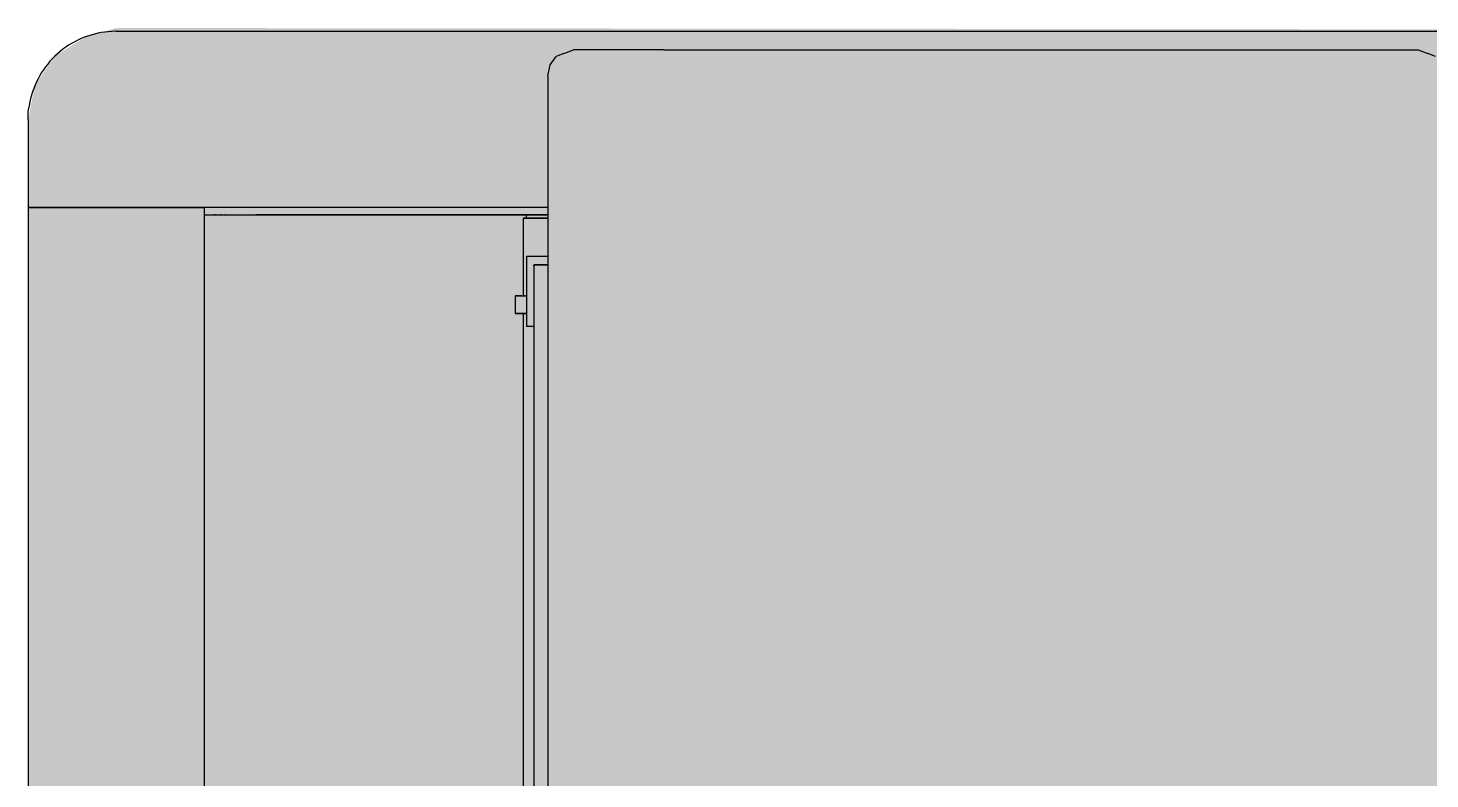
# Model space of a CAD drawing. Header units: millimetres. Extents: x -1 to 5416, y -1238 to 1407.
# Drawn here: x 394.676 to 395.47, y 1398.922 to 1399.348 of the extents above; entities that cross this region are included whole.
import ezdxf

# ---------------------------------------------------------------- set-up
doc = ezdxf.new("R2010")
doc.units = ezdxf.units.MM
doc.header["$MEASUREMENT"] = 0
doc.layers.add('ID-LF-FURN', color=32, linetype='Continuous')

# ---------------------------------------------------------------- blocks, each defined once
blk = doc.blocks.new('SE_Kettal_MeshSingle')
at = {"true_color": 0xffffff}
h = blk.add_hatch(color=7, dxfattribs=at)
h.dxf.hatch_style = 1
h.paths.add_polyline_path([(12987.75478, -19065.99969), (12968.7168, -19072.87469), (12953.31519, -19086.93506), (12945.00559, -19105.04196), (12944.24994, -19111.00549), (12944.00016, -19866), (12947.95111, -19885.47998), (12959.17945, -19901.88196), (12976.85043, -19912.95602), (12994.00031, -19917.86924), (14924.00046, -19915.99939), (14935.40518, -19914.68164), (14949.28367, -19909.12439), (14960.3089, -19900.71405), (14967.87375, -19889.98193), (14972.99323, -19875.93607), (14973.83048, -19869.99658), (14973.84024, -19112.00158), (14972.30903, -19103.1434), (14969.64133, -19095.60571), (14960.3089, -19080.43694), (14947.54264, -19071.88867), (14927.49854, -19066.13198)])
at = {"color": 0}
for points in [[(13238.55277, -19890.51355), (13238.55277, -19090.63745)], [(12944.00016, -19816), (12944.00016, -19165.99969)], [(13044.00031, -19169.99963), (13044.00031, -19816)], [(13044.00031, -19169.99963), (13044.00031, -19816)], [(13230.71707, -19783.26562), (13230.71707, -19198.73376)], [(13224.61203, -19755.99969), (13224.61173, -19225.99969)], [(13226.54792, -19748.99988), (13226.57355, -19748.80822)], [(13226.54792, -19787.99951), (13226.54792, -19748.99988)], [(13226.57355, -19748.80822), (13226.64664, -19748.64618)], [(13226.7562, -19748.53784), (13226.64664, -19748.64618)], [(13226.88498, -19748.49969), (13226.7562, -19748.53784)], [(13230.25595, -19748.49969), (13226.88498, -19748.49969)], [(13230.38489, -19748.53784), (13230.25595, -19748.49969)], [(13230.25595, -19748.49969), (13230.71707, -19748.49969)], [(13230.49414, -19748.64618), (13230.38489, -19748.53784)], [(13230.56723, -19748.80822), (13230.49414, -19748.64618)], [(13230.59287, -19748.99988), (13230.56723, -19748.80822)], [(13230.59287, -19782.99951), (13230.59287, -19748.99988)], [(13220.11725, -19755.99969), (13220.09253, -19755.99969)], [(13220.09253, -19755.99969), (13220.14502, -19755.99969)], [(13220.09253, -19765.99969), (13220.09253, -19755.99969)], [(13220.21872, -19755.99969), (13220.11725, -19755.99969)], [(13220.14502, -19755.99969), (13220.27426, -19755.99969)], [(13220.39664, -19755.99969), (13220.21872, -19755.99969)], [(13220.27426, -19755.99969), (13220.47919, -19755.99969)], [(13220.64963, -19755.99969), (13220.39664, -19755.99969)], [(13220.47919, -19755.99969), (13220.75888, -19755.99969)], [(13220.97617, -19755.99969), (13220.64963, -19755.99969)], [(13220.75888, -19755.99969), (13221.11167, -19755.99969)], [(13221.37458, -19755.99969), (13220.97617, -19755.99969)], [(13221.11167, -19755.99969), (13221.53525, -19755.99969)], [(13221.84195, -19755.99969), (13221.37458, -19755.99969)], [(13221.53525, -19755.99969), (13222.02689, -19755.99969)], [(13222.3757, -19755.99969), (13221.84195, -19755.99969)], [(13222.02689, -19755.99969), (13222.58353, -19755.99969)], [(13222.97232, -19755.99969), (13222.3757, -19755.99969)], [(13222.58353, -19755.99969), (13223.20212, -19755.99969)], [(13223.62815, -19755.99969), (13222.97232, -19755.99969)], [(13223.20212, -19755.99969), (13226.54792, -19755.99969)], [(13224.33951, -19755.99969), (13223.62815, -19755.99969)], [(13224.61203, -19755.99969), (13224.33951, -19755.99969)], [(13224.67826, -19755.99969), (13224.60044, -19755.99969)], [(13224.83481, -19755.99969), (13224.67826, -19755.99969)], [(13225.06812, -19755.99969), (13224.83481, -19755.99969)], [(13225.3765, -19755.99969), (13225.06812, -19755.99969)], [(13225.75644, -19755.99969), (13225.3765, -19755.99969)], [(13226.20444, -19755.99969), (13225.75644, -19755.99969)], [(13226.54792, -19755.99969), (13226.20444, -19755.99969)], [(13220.09253, -19765.99969), (13220.11725, -19765.99969)], [(13220.09253, -19765.99969), (13220.14502, -19765.99969)], [(13220.21872, -19765.99969), (13220.11725, -19765.99969)], [(13220.27426, -19765.99969), (13220.14502, -19765.99969)], [(13220.21872, -19765.99969), (13220.39664, -19765.99969)], [(13220.27426, -19765.99969), (13220.47919, -19765.99969)], [(13220.64963, -19765.99969), (13220.39664, -19765.99969)], [(13220.75888, -19765.99969), (13220.47919, -19765.99969)], [(13220.64963, -19765.99969), (13220.97617, -19765.99969)], [(13220.75888, -19765.99969), (13221.11167, -19765.99969)], [(13221.37458, -19765.99969), (13220.97617, -19765.99969)], [(13221.53525, -19765.99969), (13221.11167, -19765.99969)], [(13221.37458, -19765.99969), (13221.84195, -19765.99969)], [(13221.53525, -19765.99969), (13222.02689, -19765.99969)], [(13222.3757, -19765.99969), (13221.84195, -19765.99969)], [(13222.58368, -19765.99969), (13222.02689, -19765.99969)], [(13222.3757, -19765.99969), (13222.97232, -19765.99969)], [(13222.58368, -19765.99969), (13223.20212, -19765.99969)], [(13223.62815, -19765.99969), (13222.97232, -19765.99969)], [(13223.20212, -19765.99969), (13226.54792, -19765.99969)], [(13223.62815, -19765.99969), (13224.33951, -19765.99969)], [(13224.61203, -19765.99969), (13224.33951, -19765.99969)], [(13224.67826, -19765.99969), (13224.60044, -19765.99969)], [(13224.61203, -19809.99963), (13224.61203, -19765.99969)], [(13224.67826, -19765.99969), (13224.83481, -19765.99969)], [(13225.06812, -19765.99969), (13224.83481, -19765.99969)], [(13225.06812, -19765.99969), (13225.3765, -19765.99969)], [(13225.75644, -19765.99969), (13225.3765, -19765.99969)], [(13225.75644, -19765.99969), (13226.20444, -19765.99969)], [(13226.54792, -19765.99969), (13226.20444, -19765.99969)], [(13230.59287, -19782.99951), (13230.61866, -19783.19116)], [(13226.54792, -19787.99951), (13226.5737, -19788.19116)], [(13226.5737, -19788.19116), (13226.64664, -19788.35321)], [(13226.64664, -19788.35321), (13226.7562, -19788.46155)], [(13226.7562, -19788.46155), (13226.88498, -19788.49969)], [(13226.88498, -19788.49969), (13238.55277, -19788.49969)], [(13230.69174, -19783.35321), (13230.61866, -19783.19116)], [(13230.801, -19783.46155), (13230.69174, -19783.35321)], [(13230.71707, -19783.26562), (13230.7276, -19783.35321)], [(13230.7276, -19783.35321), (13230.73462, -19783.37915)], [(13230.79489, -19783.45544), (13230.73462, -19783.37915)], [(13238.55277, -19783.49969), (13230.79535, -19783.49969)], [(13230.93009, -19783.49969), (13230.801, -19783.46155)], [(13230.93009, -19783.49969), (13238.55277, -19783.49969)], [(13230.93009, -19783.49969), (13238.55277, -19783.49969)], [(13230.93009, -19783.49969), (13238.55277, -19783.49969)], [(13233.5427, -19783.49969), (13233.56009, -19783.49969)], [(13233.57062, -19783.49969), (13233.5427, -19783.49969)], [(13233.56009, -19783.49969), (13233.62067, -19783.49969)], [(13233.57062, -19783.49969), (13233.6402, -19783.49969)], [(13238.55277, -19783.49969), (13233.62067, -19783.49969)], [(13238.55277, -19783.49969), (13233.6402, -19783.49969)], [(13044.00046, -19811.99975), (13044.00046, -19812.02661)], [(13044.00046, -19811.99975), (13238.55277, -19811.99975)], [(13044.00046, -19811.99975), (13044.00046, -19812.02661)], [(13044.00046, -19812.02661), (13044.00046, -19812.09985)], [(13044.00046, -19812.09985), (13044.00046, -19812.02661)], [(13044.00046, -19812.19995), (13044.00046, -19812.09985)], [(13044.00046, -19812.19995), (13044.00046, -19812.09985)], [(13044.00046, -19812.19995), (13044.00046, -19815.7998)], [(13044.00046, -19812.19995), (13044.00046, -19815.7998)], [(13049.01023, -19811.99975), (13049.08789, -19811.99975)], [(13049.2417, -19811.99975), (13049.08789, -19811.99975)], [(13049.2417, -19811.99975), (13049.46845, -19811.99975)], [(13049.46845, -19811.99975), (13049.76447, -19811.99975)], [(13049.76447, -19811.99975), (13050.12305, -19811.99975)], [(13050.53763, -19811.99975), (13050.12305, -19811.99975)], [(13050.53763, -19811.99975), (13051.00043, -19811.99975)], [(13051.00043, -19811.99975), (13051.50199, -19811.99975)], [(13051.50199, -19811.99975), (13052.03269, -19811.99975)], [(13052.03269, -19811.99975), (13052.58231, -19811.99975)], [(13052.58231, -19811.99975), (13053.14017, -19811.99975)], [(13053.69513, -19811.99975), (13053.14017, -19811.99975)], [(13053.69513, -19811.99975), (13054.23636, -19811.99975)], [(13054.23636, -19811.99975), (13054.75394, -19811.99975)], [(13054.75394, -19811.99975), (13055.23734, -19811.99975)], [(13055.23734, -19811.99975), (13055.67679, -19811.99975)], [(13056.06452, -19811.99975), (13055.67679, -19811.99975)], [(13056.06452, -19811.99975), (13056.39258, -19811.99975)], [(13056.39258, -19811.99975), (13056.65457, -19811.99975)], [(13056.65457, -19811.99975), (13056.84546, -19811.99975)], [(13056.84546, -19811.99975), (13056.96143, -19811.99975)], [(13056.96143, -19811.99975), (13057.00049, -19811.99975)], [(13073.00055, -19811.99975), (13073.03611, -19811.99975)], [(13073.00055, -19811.99975), (13073.03839, -19811.99975)], [(13073.14261, -19811.99975), (13073.03611, -19811.99975)], [(13073.15192, -19811.99975), (13073.03839, -19811.99975)], [(13073.31855, -19811.99975), (13073.14261, -19811.99975)], [(13073.15192, -19811.99975), (13073.33991, -19811.99975)], [(13073.56223, -19811.99975), (13073.31855, -19811.99975)], [(13073.33991, -19811.99975), (13073.60038, -19811.99975)], [(13073.87107, -19811.99975), (13073.56223, -19811.99975)], [(13073.60038, -19811.99975), (13073.93119, -19811.99975)], [(13074.2417, -19811.99975), (13073.87107, -19811.99975)], [(13073.93119, -19811.99975), (13074.32913, -19811.99975)], [(13074.66986, -19811.99975), (13074.2417, -19811.99975)], [(13074.32913, -19811.99975), (13074.79026, -19811.99975)], [(13075.15113, -19811.99975), (13074.66986, -19811.99975)], [(13074.79026, -19811.99975), (13075.31058, -19811.99975)], [(13075.67969, -19811.99975), (13075.15113, -19811.99975)], [(13075.31058, -19811.99975), (13075.88446, -19811.99975)], [(13076.25052, -19811.99975), (13075.67969, -19811.99975)], [(13075.88446, -19811.99975), (13076.50733, -19811.99975)], [(13076.85675, -19811.99975), (13076.25052, -19811.99975)], [(13076.50733, -19811.99975), (13077.17231, -19811.99975)], [(13077.49167, -19811.99975), (13076.85675, -19811.99975)], [(13077.17231, -19811.99975), (13077.87406, -19811.99975)], [(13078.14887, -19811.99975), (13077.49167, -19811.99975)], [(13077.87406, -19811.99975), (13078.60526, -19811.99975)], [(13078.82086, -19811.99975), (13078.14887, -19811.99975)], [(13078.60526, -19811.99975), (13079.35935, -19811.99975)], [(13079.50049, -19811.99975), (13078.82086, -19811.99975)], [(13079.35935, -19811.99975), (13080.12885, -19811.99975)], [(13238.55277, -19811.99975), (13079.50049, -19811.99975)], [(13080.12885, -19811.99975), (13080.90644, -19811.99975)], [(13081.68524, -19811.99975), (13080.90644, -19811.99975)], [(13081.68524, -19811.99975), (13082.45749, -19811.99975)], [(13083.21585, -19811.99975), (13082.45749, -19811.99975)], [(13083.21585, -19811.99975), (13083.95316, -19811.99975)], [(13084.66254, -19811.99975), (13083.95316, -19811.99975)], [(13084.66254, -19811.99975), (13085.33713, -19811.99975)], [(13085.97052, -19811.99975), (13085.33713, -19811.99975)], [(13100.89896, -19811.99975), (13085.97052, -19811.99975)], [(13100.89896, -19811.99975), (13101.2078, -19811.99975)], [(13101.2078, -19811.99975), (13101.54853, -19811.99975)], [(13101.54853, -19811.99975), (13101.9094, -19811.99975)], [(13101.9094, -19811.99975), (13102.2782, -19811.99975)], [(13102.2782, -19811.99975), (13102.64228, -19811.99975)], [(13102.64228, -19811.99975), (13102.98941, -19811.99975)], [(13102.98941, -19811.99975), (13103.30756, -19811.99975)], [(13103.30756, -19811.99975), (13103.58618, -19811.99975)], [(13103.58618, -19811.99975), (13103.81568, -19811.99975)], [(13103.9881, -19811.99975), (13103.81568, -19811.99975)], [(13103.9881, -19811.99975), (13104.09766, -19811.99975)], [(13104.09766, -19811.99975), (13105.64246, -19811.99975)], [(13105.64246, -19811.99975), (13105.82358, -19811.99975)], [(13105.82358, -19811.99975), (13106.07566, -19811.99975)], [(13106.07566, -19811.99975), (13106.39594, -19811.99975)], [(13106.39594, -19811.99975), (13106.78046, -19811.99975)], [(13106.78046, -19811.99975), (13107.22495, -19811.99975)], [(13107.72437, -19811.99975), (13107.22495, -19811.99975)], [(13108.27292, -19811.99975), (13107.72437, -19811.99975)], [(13108.8642, -19811.99975), (13108.27292, -19811.99975)], [(13109.49164, -19811.99975), (13108.8642, -19811.99975)], [(13110.14777, -19811.99975), (13109.49164, -19811.99975)], [(13110.82526, -19811.99975), (13110.14777, -19811.99975)], [(13111.51618, -19811.99975), (13110.82526, -19811.99975)], [(13111.51618, -19811.99975), (13112.21259, -19811.99975)], [(13112.21259, -19811.99975), (13112.90671, -19811.99975)], [(13112.90671, -19811.99975), (13113.59046, -19811.99975)], [(13114.25589, -19811.99975), (13113.59046, -19811.99975)], [(13114.25589, -19811.99975), (13114.89539, -19811.99975)], [(13141.25067, -19811.99975), (13114.89539, -19811.99975)], [(13141.25067, -19811.99975), (13141.59003, -19811.99975)], [(13141.59003, -19811.99975), (13141.9477, -19811.99975)], [(13141.9477, -19811.99975), (13142.31177, -19811.99975)], [(13142.31177, -19811.99975), (13142.6702, -19811.99975)], [(13142.6702, -19811.99975), (13143.01123, -19811.99975)], [(13143.01123, -19811.99975), (13143.32328, -19811.99975)], [(13143.32328, -19811.99975), (13143.59626, -19811.99975)], [(13143.59626, -19811.99975), (13143.82086, -19811.99975)], [(13143.98993, -19811.99975), (13143.82086, -19811.99975)], [(13143.98993, -19811.99975), (13144.09766, -19811.99975)], [(13144.09766, -19811.99975), (13145.64246, -19811.99975)], [(13145.64246, -19811.99975), (13145.82953, -19811.99975)], [(13145.82953, -19811.99975), (13146.09153, -19811.99975)], [(13146.09153, -19811.99975), (13146.42523, -19811.99975)], [(13146.42523, -19811.99975), (13146.82669, -19811.99975)], [(13146.82669, -19811.99975), (13147.29071, -19811.99975)], [(13147.29071, -19811.99975), (13147.81195, -19811.99975)], [(13147.81195, -19811.99975), (13148.38385, -19811.99975)], [(13148.38385, -19811.99975), (13148.9997, -19811.99975)], [(13149.65216, -19811.99975), (13148.9997, -19811.99975)], [(13150.33271, -19811.99975), (13149.65216, -19811.99975)], [(13151.03369, -19811.99975), (13150.33271, -19811.99975)], [(13151.74643, -19811.99975), (13151.03369, -19811.99975)], [(13151.74643, -19811.99975), (13152.46222, -19811.99975)], [(13152.46222, -19811.99975), (13153.17237, -19811.99975)], [(13228.78073, -19811.99975), (13153.17237, -19811.99975)], [(13224.61203, -19809.99963), (13224.67185, -19809.99963)], [(13224.63156, -19809.99963), (13224.61203, -19809.99963)], [(13224.73044, -19809.99963), (13224.63156, -19809.99963)], [(13224.67185, -19809.99963), (13224.81055, -19809.99963)], [(13224.9076, -19809.99963), (13224.73044, -19809.99963)], [(13224.81055, -19809.99963), (13225.02692, -19809.99963)], [(13225.16135, -19809.99963), (13224.9076, -19809.99963)], [(13225.02692, -19809.99963), (13225.31851, -19809.99963)], [(13225.48911, -19809.99963), (13225.16135, -19809.99963)], [(13225.31851, -19809.99963), (13225.68259, -19809.99963)], [(13225.88767, -19809.99963), (13225.48911, -19809.99963)], [(13225.68259, -19809.99963), (13226.11548, -19809.99963)], [(13226.35291, -19809.99963), (13225.88767, -19809.99963)], [(13226.11548, -19809.99963), (13226.61307, -19809.99963)], [(13226.8804, -19809.99963), (13226.35291, -19809.99963)], [(13226.53739, -19809.99963), (13226.59873, -19809.99963)], [(13226.53739, -19809.99963), (13226.55509, -19809.99963)], [(13226.53739, -19809.99963), (13226.53739, -19811.99975)], [(13226.55509, -19809.99963), (13226.65183, -19809.99963)], [(13226.73865, -19809.99963), (13226.59873, -19809.99963)], [(13226.61307, -19809.99963), (13227.17002, -19809.99963)], [(13226.65183, -19809.99963), (13226.82608, -19809.99963)], [(13226.95502, -19809.99963), (13226.73865, -19809.99963)], [(13226.82608, -19809.99963), (13227.07587, -19809.99963)], [(13227.46482, -19809.99963), (13226.8804, -19809.99963)], [(13227.24509, -19809.99963), (13226.95502, -19809.99963)], [(13227.07587, -19809.99963), (13227.39768, -19809.99963)], [(13227.17002, -19809.99963), (13227.78128, -19809.99963)], [(13227.60489, -19809.99963), (13227.24509, -19809.99963)], [(13227.39768, -19809.99963), (13227.78754, -19809.99963)], [(13228.1005, -19809.99963), (13227.46482, -19809.99963)], [(13228.03015, -19809.99963), (13227.60489, -19809.99963)], [(13227.78128, -19809.99963), (13228.44031, -19809.99963)], [(13227.78754, -19809.99963), (13228.24012, -19809.99963)], [(13228.51508, -19809.99963), (13228.03015, -19809.99963)], [(13228.78073, -19809.99963), (13228.1005, -19809.99963)], [(13228.13239, -19809.99963), (13228.11438, -19809.99963)], [(13228.11438, -19809.99963), (13228.1539, -19809.99963)], [(13228.13239, -19809.99963), (13228.19098, -19809.99963)], [(13228.1539, -19809.99963), (13228.23203, -19809.99963)], [(13228.19098, -19809.99963), (13228.27704, -19809.99963)], [(13228.23203, -19809.99963), (13228.3483, -19809.99963)], [(13228.24012, -19809.99963), (13228.74976, -19809.99963)], [(13229.73258, -19809.99963), (13228.27704, -19809.99963)], [(13228.3483, -19809.99963), (13228.39896, -19809.99963)], [(13228.39896, -19809.99963), (13228.48059, -19809.99963)], [(13228.44031, -19809.99963), (13229.14084, -19809.99963)], [(13228.48059, -19809.99963), (13228.57505, -19809.99963)], [(13229.05341, -19809.99963), (13228.51508, -19809.99963)], [(13228.57321, -19809.99963), (13228.55262, -19809.99963)], [(13228.55262, -19809.99963), (13228.57672, -19809.99963)], [(13228.77631, -19809.99963), (13228.57321, -19809.99963)], [(13230.03073, -19809.99963), (13228.57505, -19809.99963)], [(13228.57672, -19809.99963), (13228.64005, -19809.99963)], [(13228.64005, -19809.99963), (13229.86472, -19809.99963)], [(13228.74976, -19809.99963), (13229.30976, -19809.99963)], [(13229.01267, -19809.99963), (13228.77631, -19809.99963)], [(13229.49927, -19809.99963), (13228.78073, -19809.99963)], [(13228.78073, -19811.99975), (13229.16449, -19811.99975)], [(13229.28031, -19809.99963), (13229.01267, -19809.99963)], [(13229.63797, -19809.99963), (13229.05341, -19809.99963)], [(13229.14084, -19809.99963), (13229.87586, -19809.99963)], [(13229.16449, -19811.99975), (13229.54734, -19811.99975)], [(13229.35858, -19809.99963), (13229.28031, -19809.99963)], [(13229.30976, -19809.99963), (13229.91263, -19809.99963)], [(13229.35858, -19809.99963), (13229.45243, -19809.99963)], [(13229.45243, -19809.99963), (13229.54093, -19809.99963)], [(13230.24863, -19809.99963), (13229.49927, -19809.99963)], [(13229.51758, -19809.99963), (13229.551, -19809.99963)], [(13229.52872, -19809.99963), (13229.51758, -19809.99963)], [(13229.52872, -19809.99963), (13229.58167, -19809.99963)], [(13229.54093, -19809.99963), (13230.76529, -19809.99963)], [(13229.54734, -19811.99975), (13229.91507, -19811.99975)], [(13230.3852, -19809.99963), (13229.551, -19809.99963)], [(13229.62653, -19809.99963), (13229.56305, -19809.99963)], [(13229.57846, -19809.99963), (13229.56305, -19809.99963)], [(13229.57846, -19809.99963), (13229.67246, -19809.99963)], [(13229.58167, -19809.99963), (13229.905, -19809.99963)], [(13229.62653, -19809.99963), (13229.76706, -19809.99963)], [(13230.26145, -19809.99963), (13229.63797, -19809.99963)], [(13229.84259, -19809.99963), (13229.67246, -19809.99963)], [(13229.73258, -19809.99963), (13229.88166, -19809.99963)], [(13229.9813, -19809.99963), (13229.76706, -19809.99963)], [(13229.84259, -19809.99963), (13230.08429, -19809.99963)], [(13229.86472, -19809.99963), (13229.97428, -19809.99963)], [(13229.87586, -19809.99963), (13230.63803, -19809.99963)], [(13229.88166, -19809.99963), (13229.98389, -19809.99963)], [(13229.905, -19809.99963), (13230.25199, -19809.99963)], [(13229.91263, -19809.99963), (13230.55075, -19809.99963)], [(13230.25412, -19811.99975), (13229.91507, -19811.99975)], [(13229.97428, -19809.99963), (13230.01731, -19809.99963)], [(13229.9813, -19809.99963), (13230.26374, -19809.99963)], [(13229.98389, -19809.99963), (13230.01731, -19809.99963)], [(13230.19385, -19809.99963), (13230.03073, -19809.99963)], [(13230.39145, -19809.99963), (13230.08429, -19809.99963)], [(13230.33576, -19809.99963), (13230.19385, -19809.99963)], [(13231.02133, -19809.99963), (13230.24863, -19809.99963)], [(13230.61957, -19809.99963), (13230.25199, -19809.99963)], [(13230.25412, -19811.99975), (13230.55197, -19811.99975)], [(13230.91529, -19809.99963), (13230.26145, -19809.99963)], [(13230.60691, -19809.99963), (13230.26374, -19809.99963)], [(13230.42533, -19809.99963), (13230.33576, -19809.99963)], [(13230.3852, -19809.99963), (13230.44303, -19809.99963)], [(13230.39145, -19809.99963), (13230.75583, -19809.99963)], [(13230.44303, -19809.99963), (13230.42533, -19809.99963)], [(13230.55075, -19809.99963), (13231.21573, -19809.99963)], [(13230.55197, -19811.99975), (13230.79764, -19811.99975)], [(13230.60691, -19809.99963), (13231.0018, -19809.99963)], [(13230.61957, -19809.99963), (13230.71173, -19809.99963)], [(13230.63803, -19809.99963), (13231.41989, -19809.99963)], [(13230.71173, -19809.99963), (13230.80313, -19809.99963)], [(13231.16843, -19809.99963), (13230.75583, -19809.99963)], [(13230.91819, -19809.99963), (13230.76529, -19809.99963)], [(13230.79764, -19811.99975), (13230.98181, -19811.99975)], [(13230.87317, -19809.99963), (13230.80313, -19809.99963)], [(13231.70737, -19809.99963), (13230.87317, -19809.99963)], [(13231.5914, -19809.99963), (13230.91529, -19809.99963)], [(13230.91819, -19809.99963), (13231.08054, -19809.99963)], [(13230.98181, -19811.99975), (13231.09778, -19811.99975)], [(13231.43836, -19809.99963), (13231.0018, -19809.99963)], [(13231.80991, -19809.99963), (13231.02133, -19809.99963)], [(13231.03034, -19809.99963), (13231.30637, -19809.99963)], [(13231.08268, -19809.99963), (13231.03507, -19809.99963)], [(13231.08054, -19809.99963), (13231.21726, -19809.99963)], [(13231.16248, -19809.99963), (13231.08268, -19809.99963)], [(13231.09778, -19811.99975), (13231.59049, -19811.99975)], [(13231.56577, -19809.99963), (13231.16248, -19809.99963)], [(13231.16843, -19809.99963), (13231.61826, -19809.99963)], [(13231.21573, -19809.99963), (13231.89887, -19809.99963)], [(13231.21726, -19809.99963), (13231.29843, -19809.99963)], [(13231.41989, -19809.99963), (13232.2135, -19809.99963)], [(13231.43836, -19809.99963), (13231.90528, -19809.99963)], [(13231.97837, -19809.99963), (13231.56577, -19809.99963)], [(13232.2808, -19809.99963), (13231.5914, -19809.99963)], [(13232.09387, -19809.99963), (13231.61826, -19809.99963)], [(13231.82837, -19809.99963), (13231.70737, -19809.99963)], [(13232.60642, -19809.99963), (13231.80991, -19809.99963)], [(13231.986, -19809.99963), (13231.82837, -19809.99963)], [(13231.89887, -19809.99963), (13232.59116, -19809.99963)], [(13232.39051, -19809.99963), (13231.90528, -19809.99963)], [(13232.39646, -19809.99963), (13231.97837, -19809.99963)], [(13232.14606, -19809.99963), (13231.986, -19809.99963)], [(13232.09387, -19809.99963), (13232.58277, -19809.99963)], [(13232.27347, -19809.99963), (13232.14606, -19809.99963)], [(13232.2135, -19809.99963), (13233.01108, -19809.99963)], [(13232.34046, -19809.99963), (13232.27347, -19809.99963)], [(13232.97446, -19809.99963), (13232.2808, -19809.99963)], [(13232.34046, -19809.99963), (13232.61664, -19809.99963)], [(13232.39051, -19809.99963), (13232.88123, -19809.99963)], [(13232.39646, -19809.99963), (13232.48908, -19809.99963)], [(13232.48908, -19809.99963), (13232.56324, -19809.99963)], [(13232.56324, -19809.99963), (13232.60245, -19809.99963)], [(13233.07242, -19809.99963), (13232.58277, -19809.99963)], [(13232.59116, -19809.99963), (13233.28391, -19809.99963)], [(13232.60245, -19809.99963), (13232.87833, -19809.99963)], [(13233.40308, -19809.99963), (13232.60642, -19809.99963)], [(13232.65555, -19809.99963), (13232.61664, -19809.99963)], [(13232.65555, -19809.99963), (13232.72971, -19809.99963)], [(13232.72971, -19809.99963), (13232.82248, -19809.99963)], [(13232.82248, -19809.99963), (13233.24042, -19809.99963)], [(13232.94532, -19809.99963), (13232.87833, -19809.99963)], [(13233.36508, -19809.99963), (13232.88123, -19809.99963)], [(13232.94532, -19809.99963), (13233.07273, -19809.99963)], [(13233.66324, -19809.99963), (13232.97446, -19809.99963)], [(13233.01108, -19809.99963), (13233.80454, -19809.99963)], [(13233.07242, -19809.99963), (13233.55002, -19809.99963)], [(13233.23264, -19809.99963), (13233.07273, -19809.99963)], [(13233.23264, -19809.99963), (13233.39041, -19809.99963)], [(13233.24042, -19809.99963), (13233.65287, -19809.99963)], [(13233.28391, -19809.99963), (13233.96765, -19809.99963)], [(13233.36508, -19809.99963), (13233.82926, -19809.99963)], [(13233.51142, -19809.99963), (13233.39041, -19809.99963)], [(13234.19181, -19809.99963), (13233.40308, -19809.99963)], [(13234.34561, -19809.99963), (13233.51142, -19809.99963)], [(13234.00321, -19809.99963), (13233.55002, -19809.99963)], [(13233.65287, -19809.99963), (13234.05631, -19809.99963)], [(13234.33844, -19809.99963), (13233.66324, -19809.99963)], [(13233.80454, -19809.99963), (13234.58625, -19809.99963)], [(13234.26184, -19809.99963), (13233.82926, -19809.99963)], [(13234.18845, -19809.99963), (13233.91257, -19809.99963)], [(13233.9205, -19809.99963), (13234.00153, -19809.99963)], [(13233.96765, -19809.99963), (13234.6337, -19809.99963)], [(13234.13825, -19809.99963), (13234.00153, -19809.99963)], [(13234.00321, -19809.99963), (13234.42038, -19809.99963)], [(13234.05631, -19809.99963), (13234.13596, -19809.99963)], [(13234.13596, -19809.99963), (13234.18357, -19809.99963)], [(13234.30075, -19809.99963), (13234.13825, -19809.99963)], [(13234.96466, -19809.99963), (13234.19181, -19809.99963)], [(13234.26184, -19809.99963), (13234.65171, -19809.99963)], [(13234.45349, -19809.99963), (13234.30075, -19809.99963)], [(13234.99106, -19809.99963), (13234.33844, -19809.99963)], [(13234.34561, -19809.99963), (13234.41565, -19809.99963)], [(13234.50705, -19809.99963), (13234.41565, -19809.99963)], [(13234.79056, -19809.99963), (13234.42038, -19809.99963)], [(13235.67786, -19809.99963), (13234.45349, -19809.99963)], [(13234.59922, -19809.99963), (13234.50705, -19809.99963)], [(13234.58625, -19809.99963), (13235.34827, -19809.99963)], [(13234.59922, -19809.99963), (13234.96665, -19809.99963)], [(13234.6337, -19809.99963), (13235.2735, -19809.99963)], [(13234.98862, -19809.99963), (13234.65171, -19809.99963)], [(13234.77576, -19809.99963), (13234.79346, -19809.99963)], [(13234.83359, -19809.99963), (13234.77576, -19809.99963)], [(13234.79056, -19809.99963), (13235.10428, -19809.99963)], [(13234.88303, -19809.99963), (13234.79346, -19809.99963)], [(13234.83359, -19809.99963), (13235.66794, -19809.99963)], [(13234.88303, -19809.99963), (13235.02494, -19809.99963)], [(13235.71433, -19809.99963), (13234.96466, -19809.99963)], [(13234.96665, -19809.99963), (13235.31378, -19809.99963)], [(13234.98862, -19809.99963), (13235.26389, -19809.99963)], [(13235.6124, -19809.99963), (13234.99106, -19809.99963)], [(13235.1882, -19809.99963), (13235.02494, -19809.99963)], [(13235.35346, -19809.99963), (13235.10428, -19809.99963)], [(13236.64389, -19809.99963), (13235.1882, -19809.99963)], [(13235.20163, -19809.99963), (13235.24436, -19809.99963)], [(13235.23474, -19809.99963), (13235.20163, -19809.99963)], [(13235.33713, -19809.99963), (13235.23474, -19809.99963)], [(13235.24436, -19809.99963), (13235.35437, -19809.99963)], [(13235.47049, -19809.99963), (13235.26389, -19809.99963)], [(13235.2735, -19809.99963), (13235.87851, -19809.99963)], [(13235.31378, -19809.99963), (13235.63712, -19809.99963)], [(13235.48621, -19809.99963), (13235.33713, -19809.99963)], [(13235.34827, -19809.99963), (13236.08298, -19809.99963)], [(13235.35346, -19809.99963), (13235.53137, -19809.99963)], [(13236.57874, -19809.99963), (13235.35437, -19809.99963)], [(13235.47049, -19809.99963), (13235.60294, -19809.99963)], [(13235.48621, -19809.99963), (13236.94174, -19809.99963)], [(13235.63376, -19809.99963), (13235.53137, -19809.99963)], [(13235.65787, -19809.99963), (13235.60294, -19809.99963)], [(13236.19483, -19809.99963), (13235.6124, -19809.99963)], [(13235.63376, -19809.99963), (13235.65787, -19809.99963)], [(13235.63712, -19809.99963), (13235.69007, -19809.99963)], [(13235.70105, -19809.99963), (13235.66794, -19809.99963)], [(13235.76636, -19809.99963), (13235.67786, -19809.99963)], [(13235.69007, -19809.99963), (13235.70105, -19809.99963)], [(13236.43286, -19809.99963), (13235.71433, -19809.99963)], [(13235.76636, -19809.99963), (13235.8602, -19809.99963)], [(13235.8602, -19809.99963), (13235.93848, -19809.99963)], [(13235.87851, -19809.99963), (13236.4408, -19809.99963)], [(13235.93848, -19809.99963), (13236.20612, -19809.99963)], [(13236.08298, -19809.99963), (13236.78336, -19809.99963)], [(13236.73056, -19809.99963), (13236.19483, -19809.99963)], [(13236.20612, -19809.99963), (13236.44248, -19809.99963)], [(13237.11356, -19809.99963), (13236.43286, -19809.99963)], [(13236.4408, -19809.99963), (13236.95334, -19809.99963)], [(13236.44248, -19809.99963), (13236.64557, -19809.99963)], [(13236.64206, -19809.99963), (13236.57874, -19809.99963)], [(13236.66602, -19809.99963), (13236.64206, -19809.99963)], [(13236.64389, -19809.99963), (13236.73819, -19809.99963)], [(13236.64557, -19809.99963), (13236.66602, -19809.99963)], [(13237.21244, -19809.99963), (13236.73056, -19809.99963)], [(13236.73819, -19809.99963), (13236.81967, -19809.99963)], [(13236.78336, -19809.99963), (13237.44208, -19809.99963)], [(13236.81967, -19809.99963), (13236.87049, -19809.99963)], [(13236.87049, -19809.99963), (13236.98676, -19809.99963)], [(13237.0278, -19809.99963), (13236.94174, -19809.99963)], [(13236.95334, -19809.99963), (13237.40912, -19809.99963)], [(13237.06504, -19809.99963), (13236.98676, -19809.99963)], [(13237.0864, -19809.99963), (13237.0278, -19809.99963)], [(13237.1044, -19809.99963), (13237.06504, -19809.99963)], [(13237.0864, -19809.99963), (13237.1044, -19809.99963)], [(13237.11356, -19809.99963), (13237.74955, -19809.99963)], [(13237.63449, -19809.99963), (13237.21244, -19809.99963)], [(13237.40912, -19809.99963), (13237.80234, -19809.99963)], [(13237.44208, -19809.99963), (13238.05289, -19809.99963)], [(13237.99079, -19809.99963), (13237.63449, -19809.99963)], [(13238.33426, -19809.99963), (13237.74955, -19809.99963)], [(13237.80234, -19809.99963), (13238.12781, -19809.99963)], [(13238.27704, -19809.99963), (13237.99079, -19809.99963)], [(13238.05289, -19809.99963), (13238.55277, -19809.99963)], [(13238.12781, -19809.99963), (13238.38141, -19809.99963)], [(13238.48944, -19809.99963), (13238.27704, -19809.99963)], [(13238.55277, -19809.99963), (13238.33426, -19809.99963)], [(13238.38141, -19809.99963), (13238.55277, -19809.99963)], [(13238.55277, -19809.99963), (13238.48944, -19809.99963)], [(12944.00016, -19816), (12944.03983, -19816)], [(12944.03983, -19816), (12944.00016, -19816)], [(12944.03983, -19816), (12944.00016, -19816)], [(12944.00016, -19816), (12944.03983, -19816)], [(12944.00016, -19866), (12944.00016, -19816)], [(12944.03983, -19816), (12944.15793, -19816)], [(12944.15793, -19816), (12944.03983, -19816)], [(12944.15793, -19816), (12944.03983, -19816)], [(12944.03983, -19816), (12944.15793, -19816)], [(12944.15793, -19816), (12944.35446, -19816)], [(12944.35446, -19816), (12944.15793, -19816)], [(12944.35446, -19816), (12944.15793, -19816)], [(12944.15793, -19816), (12944.35446, -19816)], [(12944.35446, -19816), (12944.62867, -19816)], [(12944.62867, -19816), (12944.35446, -19816)], [(12944.62867, -19816), (12944.35446, -19816)], [(12944.35446, -19816), (12944.62867, -19816)], [(12944.62867, -19816), (12944.97916, -19816)], [(12944.97916, -19816), (12944.62867, -19816)], [(12944.97901, -19816), (12944.62867, -19816)], [(12944.62867, -19816), (12944.97901, -19816)], [(12945.40473, -19816), (12944.97901, -19816)], [(12944.97901, -19816), (12945.40473, -19816)], [(12944.97916, -19816), (12945.40473, -19816)], [(12945.40473, -19816), (12944.97916, -19816)], [(12945.40473, -19816), (12945.90384, -19816)], [(12945.90384, -19816), (12945.40473, -19816)], [(12945.90384, -19816), (12945.40473, -19816)], [(12945.40473, -19816), (12945.90384, -19816)], [(12945.90384, -19816), (12946.47406, -19816)], [(12946.47406, -19816), (12945.90384, -19816)], [(12946.47406, -19816), (12945.90384, -19816)], [(12945.90384, -19816), (12946.47406, -19816)], [(12946.47406, -19816), (12947.11371, -19816)], [(12947.11371, -19816), (12946.47406, -19816)], [(12947.11371, -19816), (12946.47406, -19816)], [(12946.47406, -19816), (12947.11371, -19816)], [(12947.11371, -19816), (12947.82004, -19816)], [(12947.82004, -19816), (12947.11371, -19816)], [(12947.81974, -19816), (12947.11371, -19816)], [(12947.11371, -19816), (12947.81974, -19816)], [(12948.59, -19816), (12947.81974, -19816)], [(12947.81974, -19816), (12948.59, -19816)], [(12947.82004, -19816), (12948.59, -19816)], [(12948.59, -19816), (12947.82004, -19816)], [(12948.59, -19816), (12949.42084, -19816)], [(12949.42084, -19816), (12948.59, -19816)], [(12949.42084, -19816), (12948.59, -19816)], [(12948.59, -19816), (12949.42084, -19816)], [(12949.42084, -19816), (12950.30936, -19816)], [(12950.30936, -19816), (12949.42084, -19816)], [(12950.30936, -19816), (12949.42084, -19816)], [(12949.42084, -19816), (12950.30936, -19816)], [(12950.30936, -19816), (12951.25189, -19816)], [(12951.25189, -19816), (12950.30936, -19816)], [(12951.25174, -19816), (12950.30936, -19816)], [(12950.30936, -19816), (12951.25174, -19816)], [(12952.24463, -19816), (12951.25174, -19816)], [(12951.25174, -19816), (12952.24463, -19816)], [(12951.25189, -19816), (12952.24463, -19816)], [(12952.24463, -19816), (12951.25189, -19816)], [(12952.24463, -19816), (12953.28391, -19816)], [(12953.2836, -19816), (12952.24463, -19816)], [(12953.2836, -19816), (12952.24463, -19816)], [(12952.24463, -19816), (12953.2836, -19816)], [(12954.36515, -19816), (12953.2836, -19816)], [(12954.36515, -19816), (12953.2836, -19816)], [(12953.2836, -19816), (12954.36515, -19816)], [(12953.28391, -19816), (12954.36515, -19816)], [(12954.36515, -19816), (12955.48484, -19816)], [(12955.48484, -19816), (12954.36515, -19816)], [(12955.48453, -19816), (12954.36515, -19816)], [(12954.36515, -19816), (12955.48453, -19816)], [(12956.63764, -19816), (12955.48453, -19816)], [(12955.48453, -19816), (12956.63764, -19816)], [(12955.48484, -19816), (12956.63794, -19816)], [(12956.63764, -19816), (12955.48484, -19816)], [(12957.82004, -19816), (12956.63764, -19816)], [(12957.81974, -19816), (12956.63764, -19816)], [(12956.63764, -19816), (12957.81974, -19816)], [(12956.63794, -19816), (12957.82004, -19816)], [(12959.0264, -19816), (12957.81974, -19816)], [(12957.81974, -19816), (12959.0264, -19816)], [(12957.82004, -19816), (12959.02655, -19816)], [(12959.02655, -19816), (12957.82004, -19816)], [(12960.2526, -19816), (12959.0264, -19816)], [(12959.0264, -19816), (12960.2526, -19816)], [(12959.02655, -19816), (12960.2526, -19816)], [(12960.2526, -19816), (12959.02655, -19816)], [(12960.2526, -19816), (12961.49359, -19816)], [(12961.49359, -19816), (12960.2526, -19816)], [(12961.49359, -19816), (12960.2526, -19816)], [(12960.2526, -19816), (12961.49359, -19816)], [(12961.49359, -19816), (12962.74466, -19816)], [(12962.74466, -19816), (12961.49359, -19816)], [(12962.74436, -19816), (12961.49359, -19816)], [(12961.49359, -19816), (12962.74436, -19816)], [(12964.00016, -19816), (12962.74436, -19816)], [(12964.00016, -19816), (12962.74436, -19816)], [(12962.74466, -19816), (12964.00016, -19816)], [(12964.00016, -19816), (12962.74466, -19816)], [(12964.00016, -19816), (13044.00031, -19816)], [(13238.55277, -19816), (12964.00016, -19816)], [(13044.00046, -19815.8999), (13044.00046, -19815.7998)], [(13044.00046, -19815.8999), (13044.00046, -19815.7998)], [(13044.00046, -19815.8999), (13044.00046, -19815.97314)], [(13044.00046, -19815.97314), (13044.00046, -19815.8999)], [(13044.00046, -19816), (13044.00046, -19815.97314)], [(13044.00046, -19816), (13044.00046, -19815.97314)], [(12944.00016, -19866), (12944.04029, -19868.00042)], [(12944.04029, -19868.00042), (12944.16037, -19869.9978)], [(12944.16037, -19869.9978), (12944.36011, -19871.98877)], [(12944.63965, -19873.96997), (12944.36011, -19871.98877)], [(12944.99808, -19875.93835), (12944.63965, -19873.96997)], [(12945.43479, -19877.89087), (12944.99808, -19875.93835)], [(12945.94825, -19879.8208), (12945.43479, -19877.89087)], [(12946.54105, -19881.73608), (12945.94825, -19879.8208)], [(12947.20847, -19883.62207), (12946.54105, -19881.73608)], [(12947.95111, -19885.47998), (12947.20847, -19883.62207)], [(12948.76761, -19887.30676), (12947.95111, -19885.47998)], [(12949.65628, -19889.09967), (12948.76761, -19887.30676)], [(12950.61576, -19890.85534), (12949.65628, -19889.09967)], [(12951.64496, -19892.57104), (12950.61576, -19890.85534)], [(12952.74222, -19894.24463), (12951.64496, -19892.57104)], [(12953.90525, -19895.87274), (12952.74222, -19894.24463)], [(13238.55277, -19890.51355), (13239.82932, -19896.98053)], [(12955.13236, -19897.45294), (12953.90525, -19895.87274)], [(12956.42188, -19898.98279), (12955.13236, -19897.45294)], [(12957.76602, -19900.45404), (12956.42188, -19898.98279)], [(12959.17945, -19901.88196), (12957.76602, -19900.45404)], [(12960.64307, -19903.2464), (12959.17945, -19901.88196)], [(13239.82932, -19896.98053), (13243.31717, -19901.71472)], [(13247.62931, -19903.44751), (13243.31717, -19901.71472)], [(13741.60895, -19901.71472), (13737.29682, -19903.44751)], [(12962.15995, -19904.55102), (12960.64307, -19903.2464)], [(12963.72779, -19905.79431), (12962.15995, -19904.55102)], [(12965.34415, -19906.97351), (12963.72779, -19905.79431)], [(12967.00629, -19908.08709), (12965.34415, -19906.97351)], [(12968.71192, -19909.13354), (12967.00629, -19908.08709)], [(12970.45798, -19910.11071), (12968.71192, -19909.13354)], [(12972.24173, -19911.01739), (12970.45798, -19910.11071)], [(13247.62931, -19903.44751), (13253.13071, -19905.44824)], [(13304.25696, -19905.44824), (13253.13071, -19905.44824)], [(13304.25696, -19905.44824), (13731.79526, -19905.44824)], [(13731.79526, -19905.44824), (13737.29682, -19903.44751)], [(12974.06028, -19911.85174), (12972.24173, -19911.01739)], [(12975.91056, -19912.61285), (12974.06028, -19911.85174)], [(12977.79029, -19913.29919), (12975.91056, -19912.61285)], [(12979.6955, -19913.91015), (12977.79029, -19913.29919)], [(12981.62406, -19914.44391), (12979.6955, -19913.91015)], [(12983.57199, -19914.90045), (12981.62406, -19914.44391)], [(12985.53687, -19915.27856), (12983.57199, -19914.90045)], [(12987.51517, -19915.57763), (12985.53687, -19915.27856)], [(12989.50415, -19915.79736), (12987.51517, -19915.57763)], [(12991.5, -19915.93744), (12989.50415, -19915.79736)], [(12993.49997, -19915.99756), (12991.5, -19915.93744)], [(12994.00031, -19916), (12993.49997, -19915.99756)], [(12994.00031, -19916), (14924.00046, -19915.99939)]]:
    blk.add_lwpolyline(points, dxfattribs=at)

msp = doc.modelspace()

# ---------------------------------------------------------------- block references
at = {"layer": 'ID-LF-FURN', "xscale": -0.001, "yscale": 0.001, "zscale": 0.001, "rotation": 180}
msp.add_blockref('SE_Kettal_MeshSingle', (381.73158, 1379.43026), dxfattribs=at)

doc.saveas('drawing.dxf')
